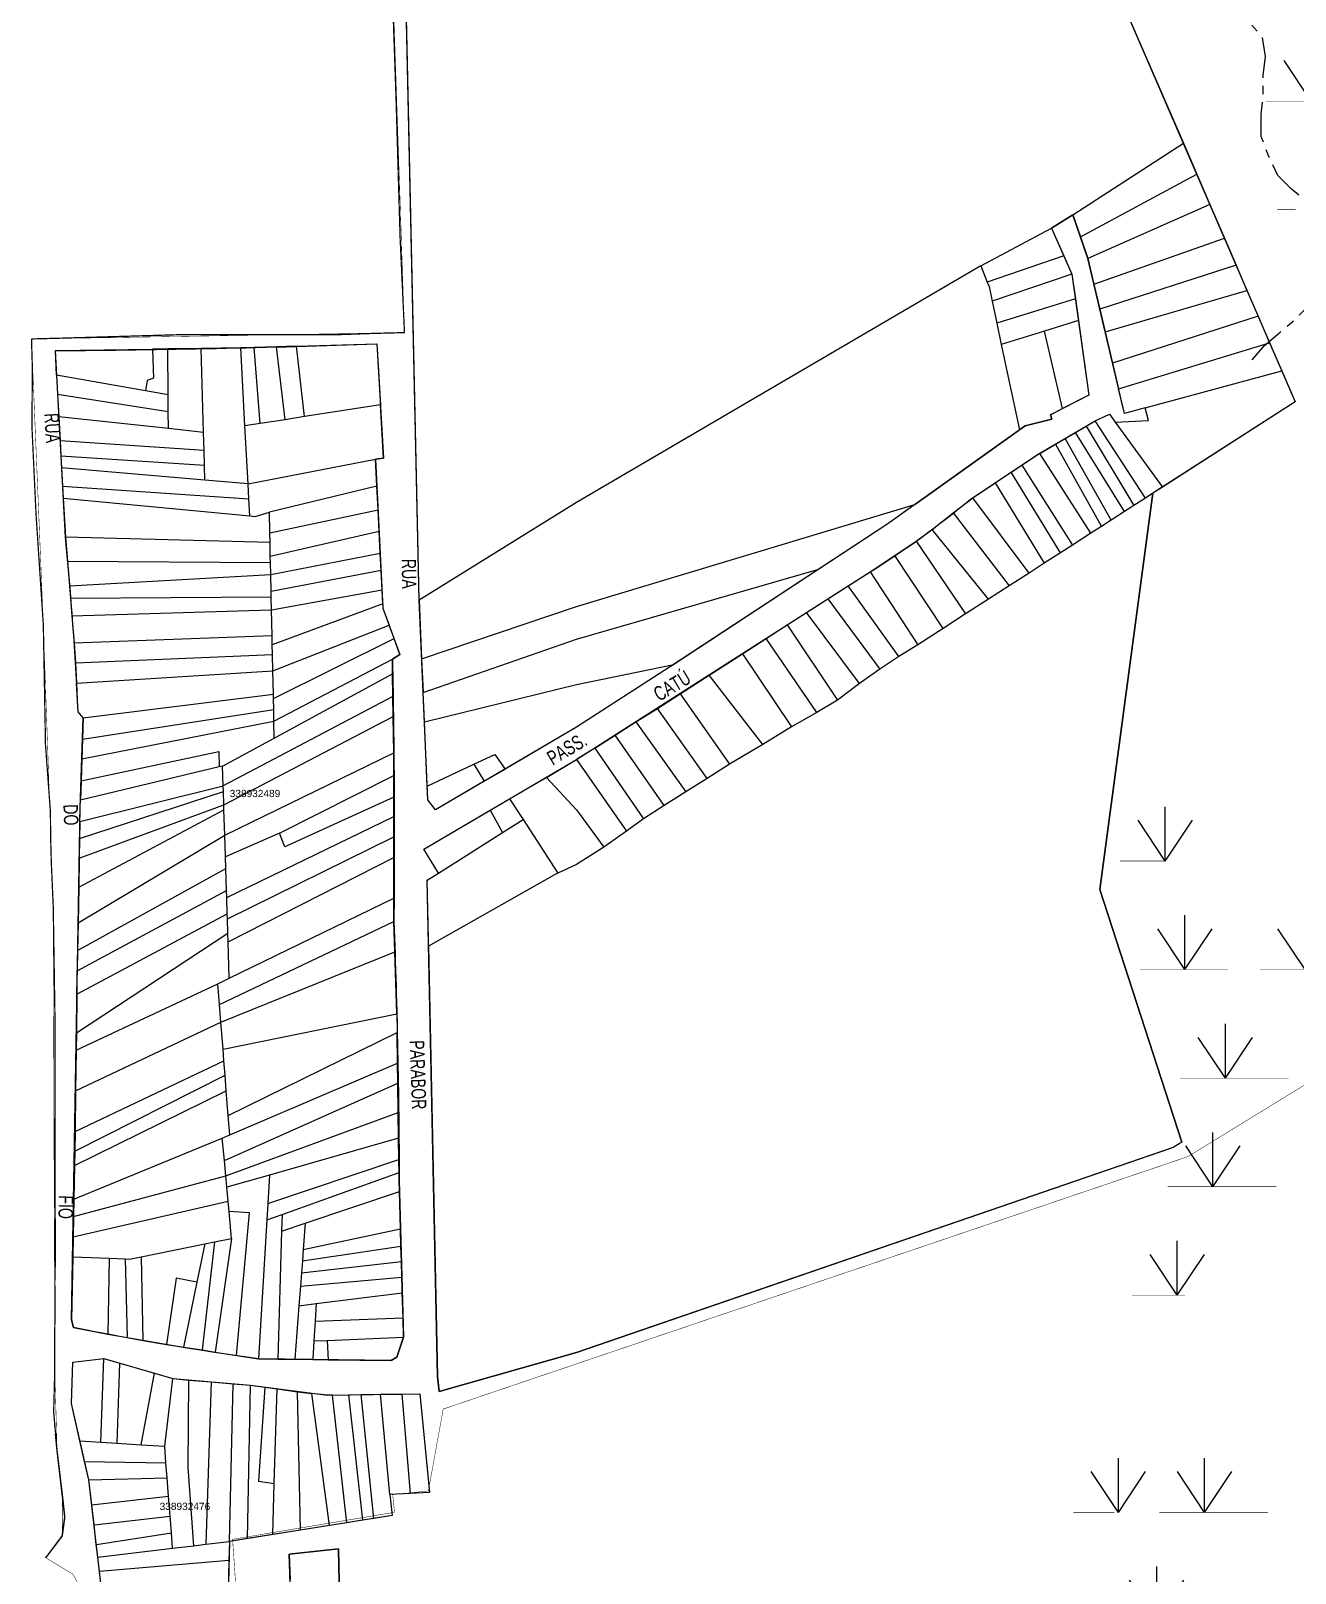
# Model space of a CAD drawing. Extents: x 209123 to 210085, y 4843977 to 4845861.
# Drawn here: x 209123.1 to 209472.5, y 4844876.4 to 4845302.7 of the extents above; entities that cross this region are included whole.
import ezdxf

# ---------------------------------------------------------------- set-up
doc = ezdxf.new("R2010")
doc.units = 0
doc.header["$LTSCALE"] = 1.5
doc.header["$MEASUREMENT"] = 0
doc.linetypes.add('TRACO_09', pattern=[39, 24, -1.5, 1.5, -1.5, 1.5, -1.5, 1.5, -1.5, 1.5, -1.5, -0.75, -0.75])
doc.linetypes.add('TRACO_13', pattern=[12, 7.5, -1.5, 1.5, -1.5])
doc.layers.get('0').update_dxf_attribs({"linetype": 'CONTINUOUS'})
for name, color, linetype in [('CD-MALHA-LOTES', 7, 'CONTINUOUS'), ('CD_TXT_QUADRA', 1, 'CONTINUOUS'), ('HD-ALAGADO-BREJO', 170, 'CONTINUOUS'), ('HD-CURSO-INTER', 170, 'CONTINUOUS'), ('LM-LIM-SETOR-FISCAL', 7, 'CONTINUOUS'), ('LM-LIMITE-MUNICIPAL', 2, 'CONTINUOUS'), ('RU-QUADRAS', 210, 'CONTINUOUS'), ('SV-TXT-RUA-N-PAV', 7, 'CONTINUOUS'), ('SV-TXT-RUA-PAV', 7, 'CONTINUOUS')]:
    doc.layers.add(name, color=color, linetype=linetype)
doc.styles.add('ARIAL', font='ARIAL.TTF')
doc.linetypes.add('Limite', pattern='A,20,-3,[130,ltypeshp.shx,S=6.35,R=0,X=0,Y=0],-3,20', length=46)

# ---------------------------------------------------------------- blocks, each defined once
blk = doc.blocks.new('COD094', base_point=(198052.515178, 4844243.71571))
for q in [(198060.015178, 4844258.71571), (198052.515178, 4844254.96571), (198067.515178, 4844254.96571)]:
    blk.add_line((198060.015178, 4844243.71571), q)
blk = doc.blocks.new('*X7')
at = {"layer": 'HD-ALAGADO-BREJO', "const_width": 0.13}
for points in [[(209464.392967, 4845283.258153), (209469.392967, 4845283.258323)], [(209469.392967, 4845283.258323), (209494.392967, 4845283.259174)], [(209467.569153, 4845253.258151), (209472.569153, 4845253.258324)], [(209424.081674, 4845073.257519), (209429.081674, 4845073.258159)], [(209429.081674, 4845073.258159), (209434.081674, 4845073.2588)], [(209434.081674, 4845073.2588), (209436.33254, 4845073.257641)], [(209429.505032, 4845043.25754), (209434.505032, 4845043.257996)], [(209434.505032, 4845043.257996), (209449.505032, 4845043.259364)], [(209449.505032, 4845043.259364), (209453.84045, 4845043.257783)], [(209462.693281, 4845043.257872), (209467.693281, 4845043.258054)], [(209467.693281, 4845043.258054), (209492.693281, 4845043.258963)], [(209440.68362, 4845013.257619), (209445.68362, 4845013.257792)], [(209445.68362, 4845013.257792), (209470.68362, 4845013.258656)], [(209437.236095, 4844983.257551), (209442.236095, 4844983.257922)], [(209442.236095, 4844983.257922), (209467.236095, 4844983.259779)], [(209427.373928, 4844953.257419), (209432.373928, 4844953.258005)], [(209432.373928, 4844953.258005), (209437.373928, 4844953.25859)], [(209437.373928, 4844953.25859), (209442.066234, 4844953.257566)], [(209411.136308, 4844893.257191), (209416.136308, 4844893.257857)], [(209416.136308, 4844893.257857), (209421.136308, 4844893.258522)], [(209421.136308, 4844893.258522), (209422.48528, 4844893.257305)], [(209434.93831, 4844893.257429), (209439.93831, 4844893.257611)], [(209439.93831, 4844893.257611), (209464.93831, 4844893.258518)]]:
    blk.add_lwpolyline(points, dxfattribs=at)
at = {"layer": 'HD-ALAGADO-BREJO'}
for p in [(209469.392967, 4845283.258323), (209429.081674, 4845073.258159), (209434.505032, 4845043.257996), (209467.693281, 4845043.258054), (209445.68362, 4845013.257792), (209442.236095, 4844983.257922), (209432.373928, 4844953.258005), (209416.136308, 4844893.257857), (209439.93831, 4844893.257611), (209426.728838, 4844863.257459)]:
    blk.add_blockref('COD094', p, dxfattribs=at)

msp = doc.modelspace()

# ---------------------------------------------------------------- linework, layer by layer
at = {"layer": 'CD-MALHA-LOTES', "linetype": 'Continuous'}
for points in [[(209230.34, 4845145.39), (209229.25, 4845196.69), (209226.09, 4845344.38)], [(209423.96, 4845312.38), (209441.57, 4845271.63)], [(209411.07, 4845251.85), (209441.57, 4845271.63)], [(209441.57, 4845271.63), (209445.27, 4845263.07)], [(209413.14, 4845245.76), (209445.27, 4845263.07)], [(209445.27, 4845263.07), (209448.89, 4845254.67)], [(209405.15, 4845248.15), (209411.07, 4845251.85)], [(209411.07, 4845251.85), (209413.14, 4845245.76)], [(209448.89, 4845254.67), (209415.15, 4845239.78)], [(209448.89, 4845254.67), (209452.9, 4845245.4)], [(209385.56, 4845237.71), (209405.15, 4845248.15)], [(209405.15, 4845248.15), (209408.54, 4845240.49)], [(209413.14, 4845245.76), (209415.15, 4845239.78)], [(209416.84, 4845232.64), (209452.9, 4845245.4)], [(209452.9, 4845245.4), (209456.14, 4845237.89)], [(209408.54, 4845240.49), (209410.79, 4845235.4)], [(209385.56, 4845237.71), (209273.86, 4845172.3), (209230.34, 4845145.39)], [(209385.56, 4845237.71), (209387.38, 4845233.26)], [(209410.79, 4845235.4), (209411.74, 4845228.66)], [(209456.14, 4845237.89), (209418.47, 4845225.76)], [(209456.14, 4845237.89), (209459.14, 4845230.96)], [(209387.38, 4845233.26), (209387.87, 4845232.05), (209388.74, 4845227.95)], [(209419.96, 4845219.46), (209459.14, 4845230.96)], [(209459.14, 4845230.96), (209462.22, 4845223.84)], [(209388.74, 4845227.95), (209390.02, 4845221.89)], [(209411.74, 4845228.66), (209412.58, 4845222.61)], [(209390.02, 4845221.89), (209391.27, 4845215.96)], [(209412.58, 4845222.61), (209415.47, 4845202), (209408.18, 4845198.29)], [(209462.22, 4845223.84), (209421.99, 4845210.84)], [(209462.22, 4845223.84), (209465.39, 4845216.5)], [(209130.19, 4845207.5), (209129.84, 4845214.31), (209156.68, 4845214.72)], [(209156.68, 4845214.72), (209156.97, 4845206.68), (209155.2, 4845206.04), (209154.8, 4845203.17)], [(209160.89, 4845214.78), (209156.68, 4845214.72)], [(209170.12, 4845214.92), (209160.89, 4845214.78)], [(209161.01, 4845202.08), (209160.89, 4845214.78)], [(209181.09, 4845215.09), (209170.12, 4845214.92)], [(209170.79, 4845191.72), (209170.12, 4845214.92)], [(209184.82, 4845215.19), (209181.09, 4845215.09)], [(209182.25, 4845193.49), (209181.09, 4845215.09)], [(209190.94, 4845215.37), (209184.82, 4845215.19)], [(209186.42, 4845194.14), (209184.82, 4845215.19)], [(209196.53, 4845215.53), (209190.94, 4845215.37)], [(209193.37, 4845195.22), (209190.94, 4845215.37)], [(209196.53, 4845215.53), (209218.68, 4845216.16), (209219.66, 4845199.31)], [(209198.72, 4845196.06), (209196.53, 4845215.53)], [(209391.27, 4845215.96), (209396.26, 4845192.42)], [(209423.66, 4845203.79), (209465.39, 4845216.5)], [(209465.39, 4845216.5), (209468.75, 4845208.73)], [(209431.03, 4845198.53), (209468.75, 4845208.73)], [(209468.75, 4845208.73), (209472.43, 4845200.19), (209435.77, 4845176.58)], [(209154.8, 4845203.17), (209130.19, 4845207.5)], [(209130.19, 4845207.5), (209130.46, 4845202.29)], [(209130.46, 4845202.29), (209161.05, 4845197.47)], [(209130.46, 4845202.29), (209130.79, 4845196)], [(209161.01, 4845202.08), (209154.8, 4845203.17)], [(209161.05, 4845197.47), (209161.01, 4845202.08)], [(209161.1, 4845192.76), (209130.79, 4845196)], [(209130.79, 4845196), (209130.88, 4845194.28), (209131.15, 4845189.37)], [(209161.1, 4845192.76), (209161.05, 4845197.47)], [(209198.72, 4845196.06), (209193.37, 4845195.22)], [(209219.66, 4845199.31), (209198.72, 4845196.06)], [(209218.34, 4845184.33), (209220.51, 4845184.62), (209219.66, 4845199.31)], [(209396.26, 4845192.42), (209397.86, 4845193.57), (209405.19, 4845195.37), (209404.87, 4845196.6), (209408.18, 4845198.29)], [(209417.17, 4845194.87), (209421.15, 4845196.71), (209422.76, 4845194.5)], [(209422.76, 4845194.5), (209431.91, 4845195.03), (209431.03, 4845198.53)], [(209170.79, 4845191.72), (209161.1, 4845192.76)], [(209170.94, 4845186.72), (209170.79, 4845191.72)], [(209186.42, 4845194.14), (209182.25, 4845193.49)], [(209183.11, 4845177.53), (209182.25, 4845193.49)], [(209193.37, 4845195.22), (209186.42, 4845194.14)], [(209367.41, 4845171.82), (209380.21, 4845180.95), (209396.26, 4845192.42)], [(209408.93, 4845190.04), (209411.78, 4845191.72)], [(209411.78, 4845191.72), (209414.7, 4845193.42)], [(209425.29, 4845169.82), (209411.78, 4845191.72)], [(209414.7, 4845193.42), (209417.17, 4845194.87)], [(209414.7, 4845193.42), (209427.9, 4845171.5)], [(209431.07, 4845173.54), (209417.17, 4845194.87)], [(209422.76, 4845194.5), (209435.77, 4845176.58)], [(209170.94, 4845186.72), (209131.15, 4845189.37)], [(209131.15, 4845189.37), (209131.38, 4845185.16)], [(209406.26, 4845188.48), (209418.92, 4845165.72)], [(209421.64, 4845167.47), (209408.93, 4845190.04)], [(209171.06, 4845182.6), (209131.38, 4845185.16)], [(209131.38, 4845185.16), (209131.55, 4845181.92)], [(209171.06, 4845182.6), (209170.94, 4845186.72)], [(209171.18, 4845178.54), (209171.06, 4845182.6)], [(209183.11, 4845177.53), (209218.34, 4845184.33)], [(209218.71, 4845176.83), (209218.34, 4845184.33)], [(209394.03, 4845180.74), (209396.96, 4845182.68)], [(209396.96, 4845182.68), (209401.48, 4845185.68), (209401.87, 4845185.91)], [(209396.96, 4845182.68), (209410.93, 4845160.57)], [(209415.97, 4845163.82), (209401.87, 4845185.91)], [(209171.18, 4845178.54), (209131.55, 4845181.92)], [(209131.55, 4845181.92), (209131.83, 4845176.89)], [(209183.11, 4845177.53), (209171.18, 4845178.54)], [(209389.57, 4845177.78), (209394.03, 4845180.74)], [(209407.61, 4845158.43), (209394.03, 4845180.74)], [(209131.83, 4845176.89), (209183.34, 4845173.33)], [(209131.83, 4845176.89), (209132.01, 4845173.56)], [(209183.34, 4845173.33), (209183.11, 4845177.53)], [(209218.71, 4845176.83), (209188.98, 4845169.71)], [(209219.03, 4845170.32), (209218.71, 4845176.83)], [(209383.35, 4845173.66), (209389.57, 4845177.78)], [(209389.57, 4845177.78), (209403.13, 4845155.55)], [(209441.16, 4844995.53), (209418.46, 4845065.42), (209433.17, 4845174.9)], [(209433.17, 4845174.9), (209431.07, 4845173.54)], [(209435.77, 4845176.58), (209433.17, 4845174.9)], [(209132.01, 4845173.56), (209183.59, 4845168.65)], [(209132.01, 4845173.56), (209132.61, 4845162.73)], [(209183.59, 4845168.65), (209183.34, 4845173.33)], [(209183.59, 4845168.65), (209185.04, 4845168.51), (209188.98, 4845169.71)], [(209189.11, 4845163.99), (209188.98, 4845169.71)], [(209189.11, 4845163.99), (209219.03, 4845170.32)], [(209219.33, 4845164.37), (209219.03, 4845170.32)], [(209231.05, 4845129.18), (209273.86, 4845143.6), (209367.41, 4845171.82)], [(209367.41, 4845171.82), (209359.92, 4845166.48), (209340.86, 4845153.96)], [(209378, 4845169.5), (209383.35, 4845173.66)], [(209398.94, 4845152.85), (209383.35, 4845173.66)], [(209425.29, 4845169.82), (209421.64, 4845167.47)], [(209427.9, 4845171.5), (209425.29, 4845169.82)], [(209431.07, 4845173.54), (209427.9, 4845171.5)], [(209372.15, 4845164.88), (209378, 4845169.5)], [(209378, 4845169.5), (209393.45, 4845149.31)], [(209418.92, 4845165.72), (209415.97, 4845163.82)], [(209421.64, 4845167.47), (209418.92, 4845165.72)], [(209189.17, 4845161.28), (209132.61, 4845162.73)], [(209132.61, 4845162.73), (209133.16, 4845156.14)], [(209189.17, 4845161.28), (209189.11, 4845163.99)], [(209189.25, 4845157.43), (209189.17, 4845161.28)], [(209219.33, 4845164.37), (209189.25, 4845157.43)], [(209219.62, 4845158.33), (209219.33, 4845164.37)], [(209367.77, 4845161.69), (209372.15, 4845164.88)], [(209367.77, 4845161.69), (209381.38, 4845141.53)], [(209387.7, 4845145.61), (209372.15, 4845164.88)], [(209415.97, 4845163.82), (209410.93, 4845160.57)], [(209189.29, 4845155.74), (209189.25, 4845157.43)], [(209189.36, 4845152.4), (209219.62, 4845158.33)], [(209219.86, 4845153.54), (209219.62, 4845158.33)], [(209375.18, 4845137.54), (209361.83, 4845157.67)], [(209407.61, 4845158.43), (209403.13, 4845155.55)], [(209410.93, 4845160.57), (209407.61, 4845158.43)], [(209133.16, 4845156.14), (209189.29, 4845155.74)], [(209133.16, 4845156.14), (209133.74, 4845149.27)], [(209189.36, 4845152.4), (209189.29, 4845155.74)], [(209219.86, 4845153.54), (209189.47, 4845147.71)], [(209220.13, 4845148.2), (209219.86, 4845153.54)], [(209231.46, 4845119.87), (209273.86, 4845134.55), (209340.86, 4845153.96)], [(209340.86, 4845153.96), (209300.73, 4845127.61)], [(209355.04, 4845153.17), (209368.22, 4845133.04)], [(209398.94, 4845152.85), (209393.45, 4845149.31)], [(209403.13, 4845155.55), (209398.94, 4845152.85)], [(209133.74, 4845149.27), (209189.36, 4845152.4)], [(209133.74, 4845149.27), (209134.03, 4845145.8)], [(209189.47, 4845147.71), (209189.36, 4845152.4)], [(209362.97, 4845129.8), (209348.98, 4845149.31)], [(209393.45, 4845149.31), (209387.7, 4845145.61)], [(209189.5, 4845146.15), (209134.03, 4845145.8)], [(209134.03, 4845145.8), (209134.43, 4845140.99)], [(209189.5, 4845146.15), (209189.47, 4845147.71)], [(209189.58, 4845142.64), (209189.5, 4845146.15)], [(209189.58, 4845142.64), (209220.13, 4845148.2)], [(209220.32, 4845144.36), (209189.79, 4845132.98)], [(209220.32, 4845144.36), (209220.13, 4845148.2)], [(209220.32, 4845144.36), (209220.38, 4845143.15), (209222.1, 4845138.41)], [(209230.34, 4845145.39), (209231.05, 4845129.18)], [(209343.31, 4845145.73), (209357.71, 4845126.31)], [(209387.7, 4845145.61), (209381.38, 4845141.53)], [(209134.43, 4845140.99), (209189.58, 4845142.64)], [(209134.43, 4845140.99), (209135.06, 4845133.49)], [(209189.73, 4845135.5), (209189.58, 4845142.64)], [(209352.08, 4845122.34), (209337.43, 4845141.95)], [(209381.38, 4845141.53), (209375.18, 4845137.54)], [(209189.95, 4845125.82), (209222.1, 4845138.41)], [(209223.44, 4845134.74), (209222.1, 4845138.41)], [(209332.06, 4845138.49), (209346.01, 4845117.75)], [(209375.18, 4845137.54), (209368.22, 4845133.04)], [(209189.73, 4845135.5), (209135.06, 4845133.49)], [(209135.06, 4845133.49), (209135.37, 4845128.07)], [(209189.79, 4845132.98), (209189.73, 4845135.5)], [(209189.85, 4845130.36), (209189.79, 4845132.98)], [(209190.11, 4845118.16), (209223.44, 4845134.74)], [(209222.99, 4845129.08), (209225.05, 4845130.33), (209223.44, 4845134.74)], [(209340.3, 4845114.3), (209326.24, 4845134.74)], [(209368.22, 4845133.04), (209362.97, 4845129.8)], [(209135.37, 4845128.07), (209189.85, 4845130.36)], [(209135.37, 4845128.07), (209135.68, 4845122.44)], [(209189.95, 4845125.82), (209189.85, 4845130.36)], [(209190.25, 4845111.91), (209222.99, 4845129.08)], [(209223.05, 4845124.99), (209222.99, 4845129.08)], [(209231.05, 4845129.18), (209231.46, 4845119.87)], [(209231.83, 4845111.71), (209273.86, 4845122.01), (209300.73, 4845127.61)], [(209300.73, 4845127.61), (209299.58, 4845126.86), (209273.88, 4845110.21), (209254.14, 4845098.67)], [(209319.71, 4845130.53), (209333.24, 4845110.36)], [(209362.97, 4845129.8), (209357.71, 4845126.31)], [(209135.68, 4845122.44), (209189.95, 4845125.82)], [(209190.09, 4845119.35), (209189.95, 4845125.82)], [(209190.35, 4845107.24), (209223.05, 4845124.99)], [(209223.14, 4845118.75), (209223.05, 4845124.99)], [(209325.37, 4845105.45), (209310.54, 4845124.61)], [(209357.71, 4845126.31), (209352.08, 4845122.34)], [(209137.53, 4845112.87), (209136.13, 4845114.47), (209135.68, 4845122.44)], [(209137.53, 4845112.87), (209190.09, 4845119.35)], [(209223.14, 4845118.75), (209176.24, 4845094.04)], [(209190.11, 4845118.16), (209190.09, 4845119.35)], [(209223.22, 4845113.21), (209223.14, 4845118.75)], [(209231.83, 4845111.71), (209231.74, 4845113.94), (209231.46, 4845119.87)], [(209302.49, 4845119.43), (209316.15, 4845100.03)], [(209352.08, 4845122.34), (209346.01, 4845117.75)], [(209137.33, 4845106.91), (209190.18, 4845115.17)], [(209190.18, 4845115.17), (209190.11, 4845118.16)], [(209190.25, 4845111.91), (209190.18, 4845115.17)], [(209309.96, 4845096.1), (209296.21, 4845115.44)], [(209340.3, 4845114.3), (209333.24, 4845110.36)], [(209346.01, 4845117.75), (209340.3, 4845114.3)], [(209137.16, 4845101.51), (209190.25, 4845111.91)], [(209137.53, 4845112.87), (209137.33, 4845106.91)], [(209176.4, 4845088.79), (209223.22, 4845113.21)], [(209190.35, 4845107.24), (209190.25, 4845111.91)], [(209223.37, 4845103.15), (209223.22, 4845113.21)], [(209232.59, 4845093.96), (209232.31, 4845100.56), (209231.83, 4845111.71)], [(209290.29, 4845111.68), (209304.08, 4845092.37)], [(209333.24, 4845110.36), (209325.37, 4845105.45)], [(209137.33, 4845106.91), (209137.16, 4845101.51)], [(209176.07, 4845099.49), (209190.35, 4845107.24)], [(209298.12, 4845088.58), (209284.56, 4845108.05)], [(209136.96, 4845095.39), (209175.04, 4845103.48), (209175.11, 4845099.26)], [(209137.16, 4845101.51), (209136.96, 4845095.39)], [(209176.66, 4845080.37), (209223.37, 4845103.15)], [(209223.41, 4845096.89), (209223.41, 4845100.36), (209223.37, 4845103.15)], [(209245.46, 4845100.01), (209251.28, 4845102.74), (209254.14, 4845098.67)], [(209278.89, 4845104.45), (209292.34, 4845084.91)], [(209325.37, 4845105.45), (209316.15, 4845100.03)], [(209175.11, 4845099.26), (209136.78, 4845090.12)], [(209176.07, 4845099.49), (209175.11, 4845099.26)], [(209176.24, 4845094.04), (209176.07, 4845099.49)], [(209232.59, 4845093.96), (209245.46, 4845100.01)], [(209245.46, 4845100.01), (209248.38, 4845095.29)], [(209248.38, 4845095.29), (209254.14, 4845098.67)], [(209265.55, 4845096.38), (209273.86, 4845101.27)], [(209316.15, 4845100.03), (209309.96, 4845096.1)], [(209136.64, 4845084.15), (209176.24, 4845094.04)], [(209136.96, 4845095.39), (209136.78, 4845090.12)], [(209176.28, 4845092.49), (209176.24, 4845094.04)], [(209191.8, 4845080.92), (209223.41, 4845096.89)], [(209223.41, 4845090.88), (209223.41, 4845096.89)], [(209248.38, 4845095.29), (209234.88, 4845087.4), (209232.76, 4845090.2), (209232.59, 4845093.96)], [(209255.39, 4845090.42), (209265.55, 4845096.38)], [(209265.55, 4845096.38), (209273.86, 4845087.38), (209281.4, 4845077.12)], [(209309.96, 4845096.1), (209304.08, 4845092.37)], [(209136.46, 4845074.01), (209176.4, 4845088.79)], [(209136.56, 4845079.48), (209176.28, 4845092.49)], [(209136.64, 4845084.15), (209136.71, 4845088.04), (209136.78, 4845090.12)], [(209176.4, 4845088.79), (209176.28, 4845092.49)], [(209176.44, 4845087.4), (209176.4, 4845088.79)], [(209223.41, 4845090.88), (209193.28, 4845077.18), (209191.8, 4845080.92)], [(209223.41, 4845085.58), (209223.41, 4845090.88)], [(209250.05, 4845087.28), (209255.39, 4845090.42)], [(209255.39, 4845090.42), (209259.12, 4845084.73)], [(209304.08, 4845092.37), (209298.12, 4845088.58)], [(209136.31, 4845066), (209176.44, 4845087.4)], [(209176.66, 4845080.37), (209176.44, 4845087.4)], [(209177.19, 4845063.2), (209223.41, 4845085.58)], [(209223.41, 4845079.91), (209223.41, 4845085.58)], [(209235.7, 4845069.93), (209231.66, 4845076.49), (209250.05, 4845087.28)], [(209250.05, 4845087.28), (209253.38, 4845081.1)], [(209253.38, 4845081.1), (209259.12, 4845084.73)], [(209259.12, 4845084.73), (209268.75, 4845069.9)], [(209292.34, 4845084.91), (209287.71, 4845081.51)], [(209298.12, 4845088.58), (209292.34, 4845084.91)], [(209136.13, 4845056.15), (209176.66, 4845080.37)], [(209136.64, 4845084.15), (209136.56, 4845079.48)], [(209176.84, 4845074.44), (209176.66, 4845080.37)], [(209191.8, 4845080.92), (209176.84, 4845074.44)], [(209235.7, 4845069.93), (209253.38, 4845081.1)], [(209287.71, 4845081.51), (209281.4, 4845077.12)], [(209136.56, 4845079.48), (209136.46, 4845074.01)], [(209177.38, 4845057.29), (209223.41, 4845079.91)], [(209223.41, 4845074.24), (209223.41, 4845079.91)], [(209281.4, 4845077.12), (209273.86, 4845072.26), (209268.75, 4845069.9)], [(209136.46, 4845074.01), (209136.31, 4845066)], [(209176.94, 4845071.16), (209176.84, 4845074.44)], [(209177.57, 4845050.94), (209223.41, 4845074.24)], [(209223.41, 4845062.97), (209223.41, 4845074.24)], [(209136, 4845048.49), (209176.94, 4845071.16)], [(209177.13, 4845065.1), (209176.94, 4845071.16)], [(209232.99, 4845049.76), (209232.95, 4845051.5), (209232.61, 4845067.98), (209235.7, 4845069.93)], [(209268.75, 4845069.9), (209267.81, 4845069.46), (209232.99, 4845049.76)], [(209135.89, 4845042.93), (209177.13, 4845065.1)], [(209136.31, 4845066), (209136.13, 4845056.15)], [(209177.19, 4845063.2), (209177.13, 4845065.1)], [(209177.33, 4845058.65), (209177.19, 4845063.2)], [(209177.89, 4845040.84), (209223.41, 4845062.97)], [(209223.41, 4845056.51), (209223.41, 4845062.97)], [(209135.8, 4845036.49), (209177.33, 4845058.65)], [(209136.13, 4845056.15), (209136, 4845048.49)], [(209175.2, 4845033.65), (209223.41, 4845056.51)], [(209177.38, 4845057.29), (209177.33, 4845058.65)], [(209177.5, 4845053.28), (209177.38, 4845057.29)], [(209223.66, 4845048.18), (209223.41, 4845056.51)], [(209135.66, 4845025.74), (209177.5, 4845053.28)], [(209177.57, 4845050.94), (209177.5, 4845053.28)], [(209177.89, 4845040.84), (209177.57, 4845050.94)], [(209136, 4845048.49), (209135.89, 4845042.93)], [(209175.59, 4845028.73), (209223.66, 4845048.18)], [(209224.19, 4845030.98), (209223.66, 4845048.18)], [(209232.99, 4845049.76), (209235.45, 4844930.83), (209235.87, 4844926.68), (209273.85, 4844937.44), (209438.08, 4844993.87)], [(209135.8, 4845036.49), (209135.86, 4845040.87), (209135.89, 4845042.93)], [(209135.59, 4845020.98), (209174.75, 4845039.31)], [(209174.75, 4845039.31), (209177.89, 4845040.84)], [(209175.2, 4845033.65), (209174.75, 4845039.31)], [(209135.8, 4845036.49), (209135.66, 4845025.74)], [(209175.59, 4845028.73), (209175.2, 4845033.65)], [(209176.18, 4845021.25), (209224.19, 4845030.98)], [(209224.19, 4845030.98), (209224.27, 4845028.51), (209224.31, 4845025.84)], [(209135.45, 4845009.7), (209175.59, 4845028.73)], [(209135.66, 4845025.74), (209135.59, 4845020.98)], [(209176.18, 4845021.25), (209175.59, 4845028.73)], [(209177.62, 4845002.95), (209224.31, 4845025.84)], [(209224.42, 4845017.37), (209224.31, 4845025.84)], [(209135.59, 4845020.98), (209135.45, 4845009.7)], [(209176.43, 4845018.04), (209176.18, 4845021.25)], [(209135.3, 4844998.55), (209176.43, 4845018.04)], [(209176.74, 4845014.08), (209176.43, 4845018.04)], [(209178.04, 4844997.54), (209224.42, 4845017.37)], [(209224.5, 4845011.88), (209224.42, 4845017.37)], [(209135.23, 4844993.05), (209176.74, 4845014.08)], [(209177.08, 4845009.71), (209176.74, 4845014.08)], [(209135.17, 4844989.14), (209177.08, 4845009.71)], [(209135.45, 4845009.7), (209135.3, 4844998.55)], [(209176.56, 4844990.49), (209224.5, 4845011.88)], [(209177.62, 4845002.95), (209177.08, 4845009.71)], [(209224.61, 4845003.77), (209224.5, 4845011.88)], [(209176.95, 4844986.21), (209224.61, 4845003.77)], [(209224.71, 4844996.63), (209224.61, 4845003.77)], [(209178.04, 4844997.54), (209177.62, 4845002.95)], [(209134.99, 4844979.8), (209175.99, 4844996.66)], [(209135.3, 4844998.55), (209135.23, 4844993.05)], [(209175.99, 4844996.66), (209178.04, 4844997.54)], [(209176.56, 4844990.49), (209175.99, 4844996.66)], [(209224.71, 4844996.63), (209188.98, 4844986.47)], [(209224.79, 4844990.75), (209224.71, 4844996.63)], [(209441.16, 4844995.53), (209438.72, 4844994.08), (209438.08, 4844993.87)], [(209441.16, 4844995.53), (209438.72, 4844994.08), (209438.08, 4844993.87)], [(209135.23, 4844993.05), (209135.17, 4844989.14)], [(209188.52, 4844978.63), (209224.79, 4844990.75)], [(209224.84, 4844987.22), (209224.79, 4844990.75)], [(209135.17, 4844989.14), (209134.99, 4844979.8)], [(209176.95, 4844986.21), (209176.56, 4844990.49)], [(209188.98, 4844986.47), (209177.23, 4844983.13)], [(209188.98, 4844986.47), (209188.52, 4844978.63)], [(209192.48, 4844975.57), (209224.84, 4844987.22)], [(209224.96, 4844981.92), (209224.87, 4844985.07), (209224.84, 4844987.22)], [(209134.9, 4844975.06), (209176.95, 4844986.21)], [(209177.23, 4844983.13), (209176.95, 4844986.21)], [(209177.59, 4844979.27), (209177.23, 4844983.13)], [(209134.79, 4844969.44), (209177.59, 4844979.27)], [(209134.99, 4844979.8), (209134.9, 4844975.06)], [(209177.86, 4844976.4), (209177.59, 4844979.27)], [(209188.52, 4844978.63), (209188.25, 4844974.05)], [(209198.89, 4844973.17), (209224.96, 4844981.92)], [(209225.23, 4844971.57), (209224.96, 4844981.92)], [(209134.9, 4844975.06), (209134.79, 4844969.44)], [(209178.54, 4844968.94), (209177.86, 4844976.4)], [(209179.87, 4844936.63), (209183.5, 4844976.07), (209177.86, 4844976.4)], [(209188.25, 4844974.05), (209185.99, 4844935.66)], [(209188.25, 4844974.05), (209192.48, 4844975.57)], [(209192.48, 4844975.57), (209192.35, 4844970.98)], [(209134.79, 4844969.44), (209134.68, 4844963.87)], [(209192.35, 4844970.98), (209191.34, 4844935.6)], [(209192.35, 4844970.98), (209198.89, 4844973.17)], [(209198.89, 4844973.17), (209198.34, 4844965.88)], [(209198.34, 4844965.88), (209225.23, 4844971.57)], [(209225.36, 4844966.84), (209225.23, 4844971.57)], [(209153.59, 4844963.9), (209171.16, 4844967.45)], [(209171.16, 4844967.45), (209168.96, 4844956.86)], [(209173.79, 4844967.98), (209170.38, 4844938.13)], [(209171.16, 4844967.45), (209173.79, 4844967.98)], [(209173.79, 4844967.98), (209178.54, 4844968.94)], [(209178.54, 4844968.94), (209174.05, 4844937.55)], [(209198.11, 4844962.78), (209225.36, 4844966.84)], [(209198.34, 4844965.88), (209198.11, 4844962.78)], [(209225.47, 4844962.56), (209225.36, 4844966.84)], [(209134.68, 4844963.87), (209134.35, 4844946.45), (209134.89, 4844944.32), (209144.33, 4844942.54)], [(209134.68, 4844963.87), (209144.73, 4844963.47)], [(209144.73, 4844963.47), (209144.33, 4844942.54)], [(209144.73, 4844963.47), (209149.14, 4844963.3)], [(209149.14, 4844963.3), (209150.37, 4844963.25), (209153.59, 4844963.9)], [(209149.14, 4844963.3), (209149.66, 4844941.54)], [(209153.59, 4844963.9), (209153.98, 4844940.72)], [(209198.11, 4844962.78), (209197.86, 4844959.45)], [(209197.86, 4844959.45), (209225.47, 4844962.56)], [(209225.58, 4844958.25), (209225.47, 4844962.56)], [(209168.96, 4844956.86), (209163.19, 4844957.98), (209160.57, 4844939.68)], [(209168.96, 4844956.86), (209165.24, 4844938.94)], [(209197.86, 4844959.45), (209197.58, 4844955.8)], [(209197.58, 4844955.8), (209225.58, 4844958.25)], [(209225.71, 4844953.89), (209225.66, 4844955.29), (209225.58, 4844958.25)], [(209197.58, 4844955.8), (209197.17, 4844950.35)], [(209201.92, 4844950.94), (209225.71, 4844953.89)], [(209225.92, 4844947.02), (209225.71, 4844953.89)], [(209197.17, 4844950.35), (209196.06, 4844935.55)], [(209197.17, 4844950.35), (209201.92, 4844950.94)], [(209201.92, 4844950.94), (209201.64, 4844946.12)], [(209201.64, 4844946.12), (209201.32, 4844940.62)], [(209201.64, 4844946.12), (209225.92, 4844947.02)], [(209226.09, 4844941.69), (209225.92, 4844947.02)], [(209144.33, 4844942.54), (209149.66, 4844941.54)], [(209149.66, 4844941.54), (209153.98, 4844940.72)], [(209153.98, 4844940.72), (209160.57, 4844939.68)], [(209160.57, 4844939.68), (209165.24, 4844938.94)], [(209201.32, 4844940.62), (209201.02, 4844935.49)], [(209201.32, 4844940.62), (209204.94, 4844940.78)], [(209204.94, 4844940.78), (209226.09, 4844941.69)], [(209204.94, 4844940.78), (209205.2, 4844935.44)], [(209205.2, 4844935.44), (209222.64, 4844935.24), (209224.2, 4844936.18), (209226.09, 4844941.69)], [(209136.63, 4844913), (209134.29, 4844923.36), (209134.63, 4844934.74), (209143.25, 4844935.74)], [(209142.37, 4844912.64), (209143.25, 4844935.74)], [(209143.25, 4844935.74), (209147.64, 4844934.47)], [(209165.24, 4844938.94), (209170.38, 4844938.13)], [(209170.38, 4844938.13), (209174.05, 4844937.55)], [(209174.05, 4844937.55), (209179.87, 4844936.63)], [(209179.87, 4844936.63), (209185.99, 4844935.66)], [(209185.99, 4844935.66), (209191.34, 4844935.6)], [(209191.34, 4844935.6), (209196.06, 4844935.55)], [(209196.06, 4844935.55), (209201.02, 4844935.49)], [(209201.02, 4844935.49), (209205.2, 4844935.44)], [(209146.89, 4844912.36), (209147.64, 4844934.47)], [(209147.64, 4844934.47), (209157.21, 4844931.68)], [(209153.55, 4844911.95), (209157.21, 4844931.68)], [(209157.21, 4844931.68), (209162.3, 4844930.2)], [(209160.06, 4844911.54), (209162.3, 4844930.2)], [(209162.3, 4844930.2), (209166.72, 4844929.83)], [(209168.15, 4844884.04), (209166.57, 4844905.66), (209166.72, 4844929.83)], [(209166.72, 4844929.83), (209172.94, 4844929.3)], [(209172.94, 4844929.3), (209171.46, 4844884.43)], [(209172.94, 4844929.3), (209179.03, 4844928.79)], [(209177.95, 4844885.21), (209179.03, 4844928.79)], [(209179.03, 4844928.79), (209183.8, 4844928.39)], [(209182.9, 4844886), (209183.8, 4844928.39)], [(209183.8, 4844928.39), (209187.78, 4844927.84)], [(209187.78, 4844927.84), (209186.01, 4844901.9), (209190.34, 4844901.25)], [(209187.78, 4844927.84), (209191.13, 4844927.37)], [(209190.34, 4844901.25), (209191.13, 4844927.37)], [(209191.13, 4844927.37), (209196.77, 4844926.59)], [(209196.77, 4844926.59), (209200.74, 4844926.12)], [(209197.55, 4844888.33), (209196.77, 4844926.59)], [(209206.42, 4844925.64), (209205.01, 4844925.61), (209200.74, 4844926.12)], [(209205.64, 4844889.62), (209200.74, 4844926.12)], [(209206.42, 4844925.64), (209210.83, 4844925.72)], [(209210.4, 4844890.37), (209206.42, 4844925.64)], [(209210.83, 4844925.72), (209214.32, 4844925.78)], [(209210.83, 4844925.72), (209214.76, 4844891.07)], [(209214.32, 4844925.78), (209219.72, 4844925.87)], [(209217.84, 4844891.56), (209214.32, 4844925.78)], [(209219.72, 4844925.87), (209225.56, 4844925.95)], [(209222.26, 4844898.16), (209219.72, 4844925.87)], [(209225.56, 4844925.95), (209230.6, 4844926.02), (209233.27, 4844898.78), (209227.89, 4844898.48)], [(209225.56, 4844925.95), (209227.89, 4844898.48)], [(209136.63, 4844913), (209142.37, 4844912.64)], [(209137.92, 4844907.31), (209136.63, 4844913)], [(209142.37, 4844912.64), (209146.89, 4844912.36)], [(209146.89, 4844912.36), (209153.55, 4844911.95)], [(209153.55, 4844911.95), (209160.06, 4844911.54)], [(209160.41, 4844906.96), (209160.06, 4844911.54)], [(209139.08, 4844902.22), (209137.92, 4844907.31)], [(209137.92, 4844907.31), (209160.41, 4844906.96)], [(209160.74, 4844902.75), (209160.41, 4844906.96)], [(209139.08, 4844902.22), (209160.74, 4844902.75)], [(209139.88, 4844895.36), (209139.08, 4844902.22)], [(209161.13, 4844897.73), (209160.74, 4844902.75)], [(209189.91, 4844887.11), (209190.34, 4844901.25)], [(209139.87, 4844895.36), (209161.13, 4844897.73)], [(209161.55, 4844892.22), (209161.13, 4844897.73)], [(209222.26, 4844898.16), (209222.96, 4844892.37), (209217.84, 4844891.56)], [(209227.89, 4844898.48), (209222.26, 4844898.16)], [(209140.53, 4844889.79), (209139.88, 4844895.36)], [(209140.53, 4844889.79), (209161.55, 4844892.22)], [(209141.16, 4844884.36), (209140.53, 4844889.79)], [(209161.91, 4844887.61), (209161.55, 4844892.22)], [(209205.64, 4844889.62), (209197.55, 4844888.33)], [(209210.4, 4844890.37), (209205.64, 4844889.62)], [(209214.76, 4844891.07), (209210.4, 4844890.37)], [(209217.84, 4844891.56), (209214.76, 4844891.07)], [(209141.56, 4844880.87), (209141.16, 4844884.36)], [(209141.18, 4844884.36), (209161.91, 4844887.61)], [(209162.24, 4844883.33), (209161.91, 4844887.61)], [(209168.15, 4844884.04), (209171.46, 4844884.43)], [(209171.46, 4844884.43), (209177.95, 4844885.21)], [(209177.95, 4844885.21), (209177.83, 4844879.93)], [(209182.9, 4844886), (209177.95, 4844885.21)], [(209189.91, 4844887.11), (209182.9, 4844886)], [(209197.55, 4844888.33), (209189.91, 4844887.11)], [(209141.56, 4844880.87), (209162.24, 4844883.33)], [(209142.03, 4844876.88), (209141.56, 4844880.87)], [(209177.83, 4844879.93), (209142.03, 4844876.88)], [(209162.24, 4844883.33), (209168.15, 4844884.04)], [(209177.83, 4844879.93), (209177.53, 4844867.23)], [(209208.27, 4844874.03), (209208.09, 4844883.13), (209194.46, 4844881.74), (209194.7, 4844874.64)], [(209143.42, 4844864.95), (209142.03, 4844876.88)]]:
    msp.add_lwpolyline(points, dxfattribs=at)
for points, elevation in [([(209408.54, 4845240.49), (209387.38, 4845233.26)], 19.17), ([(209415.15, 4845239.78), (209416.84, 4845232.64)], 18.28), ([(209410.79, 4845235.4), (209388.74, 4845227.95)], 19.17), ([(209416.84, 4845232.64), (209418.47, 4845225.76)], 18.28), ([(209411.74, 4845228.66), (209390.02, 4845221.89)], 17), ([(209418.47, 4845225.76), (209419.96, 4845219.46)], 18.28), ([(209412.58, 4845222.61), (209403.21, 4845219.68)], 17), ([(209403.21, 4845219.68), (209391.27, 4845215.96)], 17), ([(209408.18, 4845198.29), (209403.21, 4845219.68)], 18.97), ([(209419.96, 4845219.46), (209421.99, 4845210.84)], 18.28), ([(209421.99, 4845210.84), (209423.66, 4845203.79)], 18.28), ([(209431.03, 4845198.53), (209425.27, 4845196.97), (209423.66, 4845203.79)], 18.28), ([(209401.87, 4845185.91), (209406.26, 4845188.48)], 18.23), ([(209406.26, 4845188.48), (209408.93, 4845190.04)], 18.23), ([(209361.83, 4845157.67), (209367.77, 4845161.69)], 16.23), ([(209355.04, 4845153.17), (209361.83, 4845157.67)], 16.23), ([(209348.98, 4845149.31), (209355.04, 4845153.17)], 16.23), ([(209343.31, 4845145.73), (209348.98, 4845149.31)], 16.23), ([(209337.43, 4845141.95), (209343.31, 4845145.73)], 16.23), ([(209332.06, 4845138.49), (209337.43, 4845141.95)], 16.23), ([(209326.24, 4845134.74), (209332.06, 4845138.49)], 16.23), ([(209319.71, 4845130.53), (209326.24, 4845134.74)], 16.23), ([(209310.54, 4845124.61), (209319.71, 4845130.53)], 16.5), ([(209302.49, 4845119.43), (209310.54, 4845124.61)], 16.23), ([(209296.21, 4845115.44), (209302.49, 4845119.43)], 16.23), ([(209290.29, 4845111.68), (209296.21, 4845115.44)], 16.23), ([(209284.56, 4845108.05), (209290.29, 4845111.68)], 16.34), ([(209278.89, 4845104.45), (209284.56, 4845108.05)], 16.23), ([(209278.89, 4845104.45), (209273.86, 4845101.27)], 16.23), ([(209273.86, 4845101.27), (209287.71, 4845081.51)], 16.23)]:
    msp.add_lwpolyline(points, dxfattribs=dict(at, elevation=elevation))
at = {"layer": 'HD-CURSO-INTER', "linetype": 'TRACO_13', "flags": 128}
for points in [[(209543.98, 4845251.67), (209538.79, 4845252.9), (209527.97, 4845254.74), (209517.46, 4845254.75), (209506.64, 4845255.67), (209495.82, 4845256.59), (209487.47, 4845254.75), (209480.36, 4845253.83), (209475.42, 4845255.67), (209471.4, 4845259.05), (209467.69, 4845262.73), (209465.22, 4845267.95), (209463.05, 4845273.48), (209463.05, 4845279.63), (209463.67, 4845285.16), (209463.67, 4845290.38), (209464.29, 4845295.6), (209463.36, 4845301.13), (209459.96, 4845304.81), (209454.3, 4845307.51), (209449.76, 4845308.5), (209444.2, 4845308.81), (209438.94, 4845308.5), (209432.45, 4845309.42), (209426.58, 4845312.19), (209421.01, 4845314.95), (209415.76, 4845318.94), (209412.05, 4845322.32), (209406.48, 4845324.17), (209395.36, 4845324.78), (209390.1, 4845324.17), (209384.85, 4845324.78), (209379.59, 4845327.24), (209373.72, 4845329.08), (209367.84, 4845330.92), (209361.66, 4845333.07), (209356.75, 4845335.34), (209352.04, 4845337.32), (209347.05, 4845338.92), (209341.09, 4845340.98), (209335.13, 4845343.09), (209329.59, 4845345.05), (209324.08, 4845347.38), (209319.64, 4845350.68), (209315.09, 4845354.23), (209309.65, 4845355.84), (209304.28, 4845356.72), (209299.85, 4845359.74), (209295.24, 4845363.84), (209290.89, 4845367.94), (209287.64, 4845371.93), (209285.34, 4845377.59), (209283.39, 4845383.15), (209281.32, 4845389.11), (209278.34, 4845393.65), (209274.84, 4845398.71), (209272.68, 4845399.97), (209268.51, 4845400.23), (209264.47, 4845397.53), (209261.93, 4845393.82), (209258.21, 4845390.22), (209252.84, 4845390.65), (209248.71, 4845394.18), (209245.28, 4845399.22), (209240.63, 4845402.02), (209235.71, 4845403.87)], [(209460.58, 4845211.75), (209463.98, 4845215.74), (209468.31, 4845219.42), (209472.63, 4845223.11), (209476.65, 4845227.1), (209478.51, 4845232.02), (209478.82, 4845237.24), (209482.84, 4845240), (209485, 4845245.22), (209485.62, 4845250.75), (209487.47, 4845254.75)]]:
    msp.add_lwpolyline(points, dxfattribs=at)
at = {"layer": 'LM-LIM-SETOR-FISCAL', "color": 7, "linetype": 'Limite', "ltscale": 0.1, "const_width": 0.13, "flags": 128}
msp.add_lwpolyline([(209756.5, 4845516.29), (209751.3, 4845524.57), (209742.67, 4845530.22), (209737.91, 4845533.03), (209733.61, 4845542.58), (209730.18, 4845548.5), (209731.68, 4845555.3), (209735.91, 4845559.88), (209741.98, 4845564.02), (209753.89, 4845568.44), (209759.18, 4845571.62), (209769.33, 4845578.92), (209783.86, 4845592.74), (209797.93, 4845607.35), (209810.43, 4845622.37), (209819.75, 4845638.06), (209824.57, 4845649.26), (209828.77, 4845659.93), (209832.87, 4845664.74), (209848.49, 4845681.91), (209857.53, 4845691.24), (209860.86, 4845695.63), (209861.99, 4845705.36), (209861.02, 4845710.64), (209859.16, 4845715.4), (209857.15, 4845726.42), (209858.67, 4845731.69), (209865.35, 4845741.55), (209874.22, 4845748.93), (209882.41, 4845756.24), (209886.56, 4845766.07), (209891, 4845769.67), (209901.56, 4845768.58), (209905.96, 4845770.63), (209912.29, 4845777.56), (209920.57, 4845789.98), (209922.5, 4845794.42), (209931.6, 4845803.92), (209935.51, 4845808.28), (209938.71, 4845813.1), (209948.53, 4845822.18), (209959.16, 4845828.66), (209974.4, 4845836.91), (209985.3, 4845843.64), (209999.63, 4845851.1), (210005.85, 4845852.59), (210008.83, 4845748.88), (210012.92, 4845552.03), (210014.83, 4845430.78), (210016.4, 4845308.43), (210019.84, 4845187.26), (210022.71, 4845049.46), (210025.73, 4844869.03), (210027.84, 4844746.03), (210028.55, 4844610.67), (210030.42, 4844504.69), (210034.54, 4844395.49), (210034.98, 4844356.84), (210037.09, 4844303.19), (210041.11, 4844243.91), (210042.66, 4844241.49), (210041.24, 4844225.16), (210043.91, 4844157.03), (209880.94, 4844060.34), (209730.56, 4843976.83), (209721.87, 4844263.16), (209719.55, 4844281.84), (209717.08, 4844293.94), (209714.37, 4844312.96), (209713.82, 4844325.29), (209714.97, 4844349.6), (209717.05, 4844364.77), (209717.83, 4844381.99), (209717.12, 4844411.82), (209717.22, 4844427.24), (209717.1, 4844446.23), (209716, 4844456.05), (209712.25, 4844471.82), (209711.6, 4844484.23), (209712.56, 4844517.1), (209711.89, 4844571.62), (209709.7, 4844684.19), (209706.22, 4844772.81), (209704.76, 4844848.62), (209704.58, 4844905.73), (209701.13, 4845088.11), (209700.9, 4845149.96), (209442.8, 4844991.55), (209237.03, 4844921.8), (209232.93, 4844899.15), (209223.07, 4844898.14), (209223.58, 4844893.28), (209178.83, 4844885.81), (209181.74, 4844843.24), (209186.67, 4844817.46), (209186.43, 4844813.71), (209159.38, 4844808.75), (209151.39, 4844809.37), (209145.88, 4844816.7), (209144.38, 4844823.1), (209142.68, 4844839.54), (209142.04, 4844859.97), (209138.84, 4844868.81), (209134.67, 4844876.18), (209127.19, 4844880.69), (209131.76, 4844886.69), (209131.76, 4844898.36), (209130.33, 4844910.26), (209129.68, 4844932.5), (209129.26, 4845060.67), (209126.52, 4845138.55), (209123.25, 4845217.54), (209226.33, 4845219.29), (209222.79, 4845325.24), (209220.85, 4845402.89), (209219.98, 4845454.41), (209226.26, 4845455.39), (209399.02, 4845457.74), (209461.83, 4845458.1), (209475.56, 4845459.96), (209501.71, 4845467.83), (209505.47, 4845394.52), (209504.56, 4845374.59), (209505.1, 4845367.3), (209542.33, 4845367.28), (209550.43, 4845374.54), (209563.32, 4845384.18), (209568.8, 4845393.48), (209577.29, 4845403.54), (209585.18, 4845423.15), (209590.39, 4845446.06), (209592.24, 4845456.12), (209597.28, 4845472.86), (209603.22, 4845476.76), (209608.72, 4845478.09), (209628.79, 4845475.14), (209633.88, 4845475.76), (209646.18, 4845479.73), (209666.16, 4845488.23), (209685.39, 4845488.24), (209697.02, 4845487.7), (209704.19, 4845486.94), (209721.62, 4845480.74), (209737.12, 4845478.67), (209747.23, 4845491.82), (209750.5, 4845496.43), (209755.32, 4845505.71), (209756.8, 4845510.41)], close=True, dxfattribs=at)
at = {"layer": 'LM-LIMITE-MUNICIPAL'}
for points in [[(209223.98, 4845284.58, 0.35, 0.35, 0), (209222.54, 4845326.11, 0.35, 0.35, 0), (209221.68, 4845347.83, 0.35, 0.35, 0), (209221.35, 4845358.6, 0.35, 0.35, 0)], [(209225.12, 4845245.53, 0.35, 0.35, 0), (209223.98, 4845284.58, 0.35, 0.35, 0)], [(209226.33, 4845219.29, 0.35, 0.35, 0), (209225.12, 4845245.53, 0.35, 0.35, 0)], [(209123.25, 4845217.54, 0.35, 0.35, 0), (209133.14, 4845217.8, 0.35, 0.35, 0)], [(209123.49, 4845209.6, 0.35, 0.35, 0), (209123.25, 4845217.54, 0.35, 0.35, 0)], [(209133.14, 4845217.8, 0.35, 0.35, 0), (209163.72, 4845218.7, 0.35, 0.35, 0), (209192.24, 4845218.7, 0.35, 0.35, 0)], [(209192.24, 4845218.7, 0.35, 0.35, 0), (209207.3, 4845218.7, 0.35, 0.35, 0), (209217.96, 4845219.08, 0.35, 0.35, 0)], [(209217.96, 4845219.08, 0.35, 0.35, 0), (209226.33, 4845219.29, 0.35, 0.35, 0)], [(209124.5, 4845169.14, 0.35, 0.35, 0), (209124.31, 4845173.26, 0.35, 0.35, 0), (209123.38, 4845193.19, 0.35, 0.35, 0), (209123.49, 4845209.6, 0.35, 0.35, 0)], [(209126.52, 4845138.55, 0.35, 0.35, 0), (209124.5, 4845169.14, 0.35, 0.35, 0)], [(209127.03, 4845110.74, 0.35, 0.35, 0), (209126.52, 4845138.55, 0.35, 0.35, 0)], [(209128.13, 4845091.64, 0.35, 0.35, 0), (209127.09, 4845105.79, 0.35, 0.35, 0), (209127.03, 4845110.74, 0.35, 0.35, 0)], [(209128.54, 4845079.89, 0.35, 0.35, 0), (209128.48, 4845086.78, 0.35, 0.35, 0), (209128.13, 4845091.64, 0.35, 0.35, 0)], [(209128.73, 4845072.79, 0.35, 0.35, 0), (209128.54, 4845079.89, 0.35, 0.35, 0)], [(209129.26, 4845060.67, 0.35, 0.35, 0), (209128.73, 4845072.79, 0.35, 0.35, 0)], [(209129.78, 4845027.06, 0.35, 0.35, 0), (209129.26, 4845060.67, 0.35, 0.35, 0)], [(209129.78, 4844994.9, 0.35, 0.35, 0), (209129.78, 4845027.06, 0.35, 0.35, 0)], [(209129.78, 4844978.08, 0.35, 0.35, 0), (209129.78, 4844994.9, 0.35, 0.35, 0)], [(209129.7, 4844956.99, 0.35, 0.35, 0), (209129.87, 4844963.68, 0.35, 0.35, 0), (209129.78, 4844978.08, 0.35, 0.35, 0)], [(209129.78, 4844948.24, 0.35, 0.35, 0), (209129.7, 4844956.99, 0.35, 0.35, 0)], [(209129.64, 4844942.11, 0.35, 0.35, 0), (209129.78, 4844948.24, 0.35, 0.35, 0)], [(209129.68, 4844932.5, 0.35, 0.35, 0), (209129.64, 4844942.11, 0.35, 0.35, 0)], [(209129.38, 4844920.97, 0.35, 0.35, 0), (209129.68, 4844932.5, 0.35, 0.35, 0)], [(209130.33, 4844910.26, 0.35, 0.35, 0), (209129.38, 4844920.97, 0.35, 0.35, 0)], [(209131.76, 4844898.36, 0.35, 0.35, 0), (209130.33, 4844910.26, 0.35, 0.35, 0)], [(209132.47, 4844891.93, 0.35, 0.35, 0), (209131.76, 4844898.36, 0.35, 0.35, 0)], [(209131.76, 4844886.69, 0.35, 0.35, 0), (209132.47, 4844891.93, 0.35, 0.35, 0)], [(209127.19, 4844880.69, 0.35, 0.35, 0), (209131.76, 4844886.69, 0.35, 0.35, 0)]]:
    msp.add_lwpolyline(points, format="xyseb", dxfattribs=at)
at = {"layer": 'LM-LIMITE-MUNICIPAL', "linetype": 'TRACO_09', "flags": 128}
msp.add_lwpolyline([(209127.19, 4844880.69), (209131.76, 4844886.69), (209132.47, 4844891.93), (209131.76, 4844898.36), (209130.33, 4844910.26), (209129.69, 4844917.45)], dxfattribs=at)
at = {"layer": 'RU-QUADRAS', "color": 6, "linetype": 'Continuous'}
msp.add_lwpolyline([(209423.96, 4845312.38), (209472.43, 4845200.19), (209433.17, 4845174.9), (209418.46, 4845065.42), (209441.16, 4844995.53), (209438.72, 4844994.08), (209273.85, 4844937.44), (209235.87, 4844926.68), (209235.45, 4844930.83), (209232.61, 4845067.98), (209235.7, 4845069.93), (209231.66, 4845076.49), (209273.86, 4845101.27), (209355.04, 4845153.17, 0.034299), (209382.78, 4845173.28), (209401.48, 4845185.68), (209417.17, 4845194.87), (209421.15, 4845196.71), (209422.76, 4845194.5), (209431.91, 4845195.03), (209431.03, 4845198.53), (209425.27, 4845196.97), (209415.15, 4845239.78), (209411.07, 4845251.85), (209405.15, 4845248.15), (209410.79, 4845235.4), (209415.47, 4845202), (209404.87, 4845196.6), (209405.19, 4845195.37), (209397.86, 4845193.57), (209359.92, 4845166.48), (209299.58, 4845126.86), (209273.88, 4845110.21), (209234.88, 4845087.4), (209232.76, 4845090.2), (209230.34, 4845145.39), (209225.36, 4845376.85)], format="xyb", dxfattribs=at)
msp.add_lwpolyline([(209129.84, 4845214.31, 0.00662), (209218.68, 4845216.16), (209220.51, 4845184.62), (209218.34, 4845184.33), (209220.38, 4845143.15), (209225.05, 4845130.33), (209222.99, 4845129.08, -0.007312), (209223.41, 4845056.51, -0.008447), (209224.87, 4844985.07), (209226.09, 4844941.69), (209224.2, 4844936.18), (209222.64, 4844935.24), (209185.99, 4844935.66, -0.014808), (209134.89, 4844944.32), (209134.35, 4844946.45), (209136.71, 4845088.04), (209137.53, 4845112.87), (209136.13, 4845114.47, 0.013699), (209132.61, 4845162.73)], format="xyb", close=True, dxfattribs=at)
for points in [[(209143.42, 4844864.95), (209139.08, 4844902.22), (209134.29, 4844923.36), (209134.63, 4844934.74), (209143.25, 4844935.74), (209162.3, 4844930.2), (209183.8, 4844928.39), (209205.01, 4844925.61), (209230.6, 4844926.02), (209233.27, 4844898.78), (209222.26, 4844898.16), (209222.96, 4844892.37), (209177.95, 4844885.21), (209177.25, 4844854.83)], [(209195.29, 4844857.41), (209194.46, 4844881.74), (209208.09, 4844883.13), (209209.31, 4844823.35)]]:
    msp.add_lwpolyline(points, dxfattribs=at)

# ---------------------------------------------------------------- block references
at = {"layer": 'HD-ALAGADO-BREJO'}
msp.add_blockref('*X7', (0, 0), dxfattribs=at)

# ---------------------------------------------------------------- texts
at = {"layer": 'CD_TXT_QUADRA', "style": 'ARIAL'}
for s, p in [('338932489', (209178.02, 4845090.92)), ('338932476', (209158.66, 4844893.91))]:
    msp.add_text(s, height=2, dxfattribs=at).set_placement(p)
at = {"layer": 'SV-TXT-RUA-N-PAV', "style": 'ARIAL', "width": 0.7}
for s, rotation, p in [('RUA', 273, (209126.81, 4845196.94)), ('DO', 272, (209132.06, 4845088.88)), ('FIO', 269, (209130.8, 4844980.9))]:
    msp.add_text(s, height=4, rotation=rotation, dxfattribs=at).set_placement(p)
at = {"layer": 'SV-TXT-RUA-PAV', "style": 'ARIAL', "width": 0.7}
for s, rotation, p in [('RUA', 271, (209225.51, 4845156.74)), ('PASS.                     CATÚ', 31, (209267.3, 4845099.55)), ('PARABOR', 272, (209227.75, 4845023.65))]:
    msp.add_text(s, height=4, rotation=rotation, dxfattribs=at).set_placement(p)

doc.saveas('drawing.dxf')
